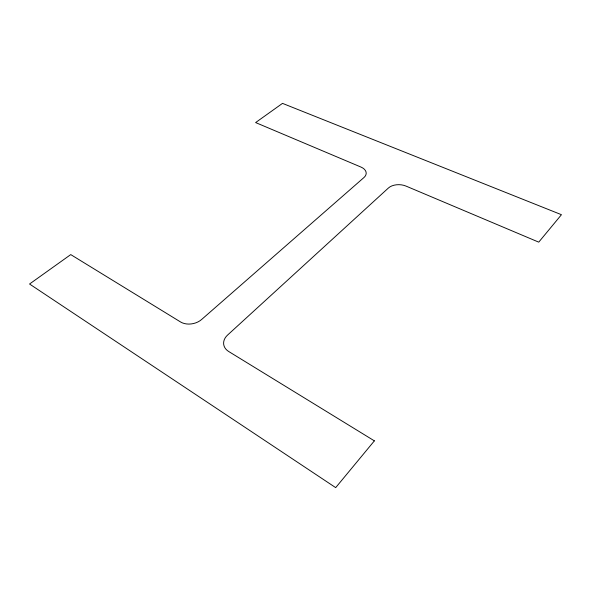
<?xml version="1.0" encoding="UTF-8"?>
<svg xmlns="http://www.w3.org/2000/svg" width="591" height="591" viewBox="0 0 591 591"><rect width="100%" height="100%" fill="white"/><g stroke="black" fill="none" stroke-linecap="round" stroke-linejoin="round"><path stroke-width="0.89" d="M374.369 440.856L335.688 487.627L29.55 284.012L70.743 254.595L180.543 321.955A14.923 10.653 -12.1 0 0 201.612 319.502L363.975 177.514A12.367 7.528 -0.4 0 0 360.946 167.054L255.622 122.566L282.505 103.373L561.45 214.696L538.741 242.147L406.032 186.099A12.832 7.993 2.1 0 0 388.42 188.004L227.55 335.09A15.403 11.584 -9.5 0 0 228.673 351.482L374.369 440.856"/></g></svg>
